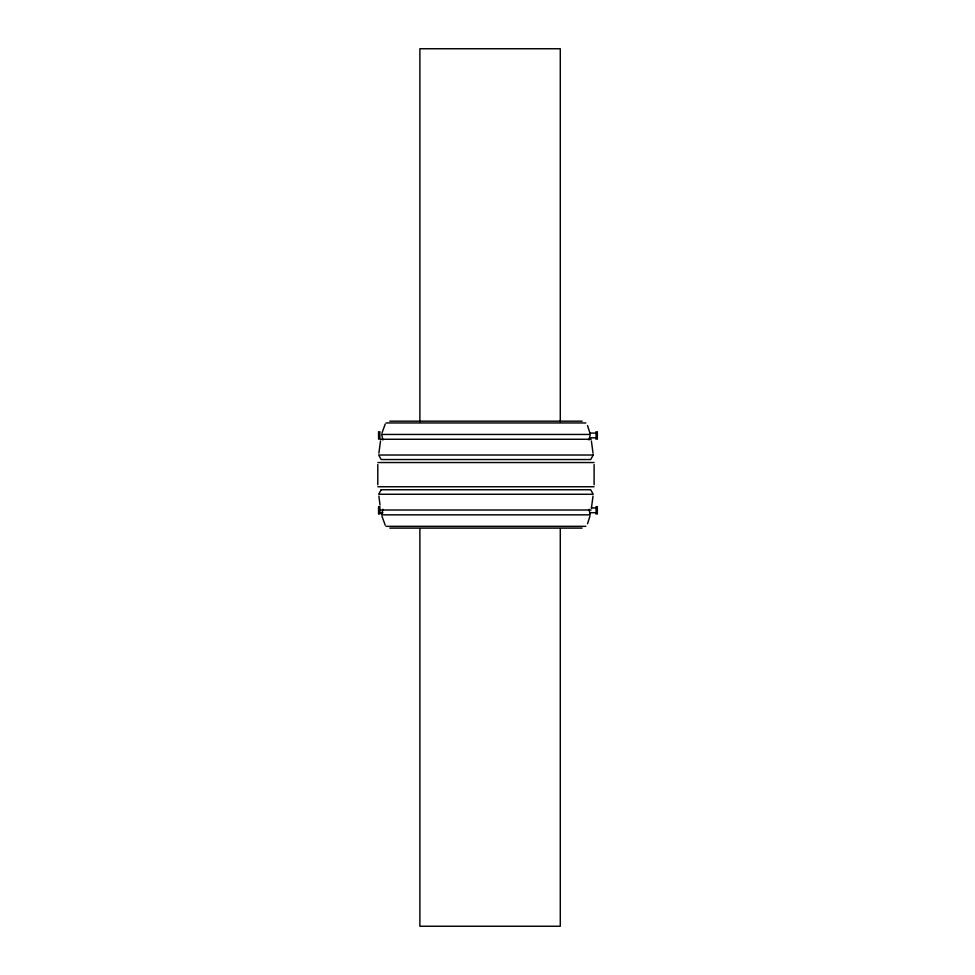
<?xml version="1.0" encoding="UTF-8"?>
<svg xmlns="http://www.w3.org/2000/svg" width="975" height="975" viewBox="0 0 975 975"><rect width="100%" height="100%" fill="white"/><g stroke="black" fill="none" stroke-linecap="round" stroke-linejoin="round"><path stroke-width="1.46" d="M377.8 464.551L377.8 484.746M594.104 484.746L594.104 464.551M378.885 453.192L380.518 440.932M593.019 496.092L591.386 508.353M382.895 509.279L381.676 514.849L590.228 514.849L589.01 509.279M589.01 440.005L590.228 434.448L381.676 434.448L382.895 440.005M381.956 433.095L385.222 424.076M589.948 516.189L587.511 523.746M389.793 421.176L582.112 421.176M386.076 422.955L585.841 422.955M590.009 433.095L596.066 433.095M590.009 437.824L596.066 437.824M380.798 439.274L591.118 439.274M377.873 462.54L594.043 462.54M377.873 486.757L594.043 486.757M591.52 507.963L596.066 507.963M380.798 510.01L591.118 510.01M379.872 512.704L382.895 512.704M590.009 512.704L596.066 512.704M386.076 526.329L585.841 526.329M389.793 528.109L582.112 528.109M385.222 525.208L381.956 516.189M587.511 425.539L589.948 433.095M591.386 440.932L593.019 453.192M379.994 504.952L378.885 496.092M597.346 431.681L597.346 439.237M597.346 506.561L597.346 514.117M596.066 431.681L596.066 439.237M596.066 506.561L596.066 514.117M560.284 421.992L560.284 48.75L419.884 48.75L419.884 421.992M560.284 528.633L560.284 926.25L419.884 926.25L419.884 528.633M379.872 431.681L379.872 439.237M379.872 506.561L379.872 514.117M378.58 431.681L378.58 439.237M378.58 506.561L378.58 514.117M381.188 489.755L378.69 494.264L593.214 494.264L590.716 489.755L381.188 489.755M593.214 455.02L590.716 459.542L381.188 459.542L378.69 455.02L593.214 455.02"/></g></svg>
